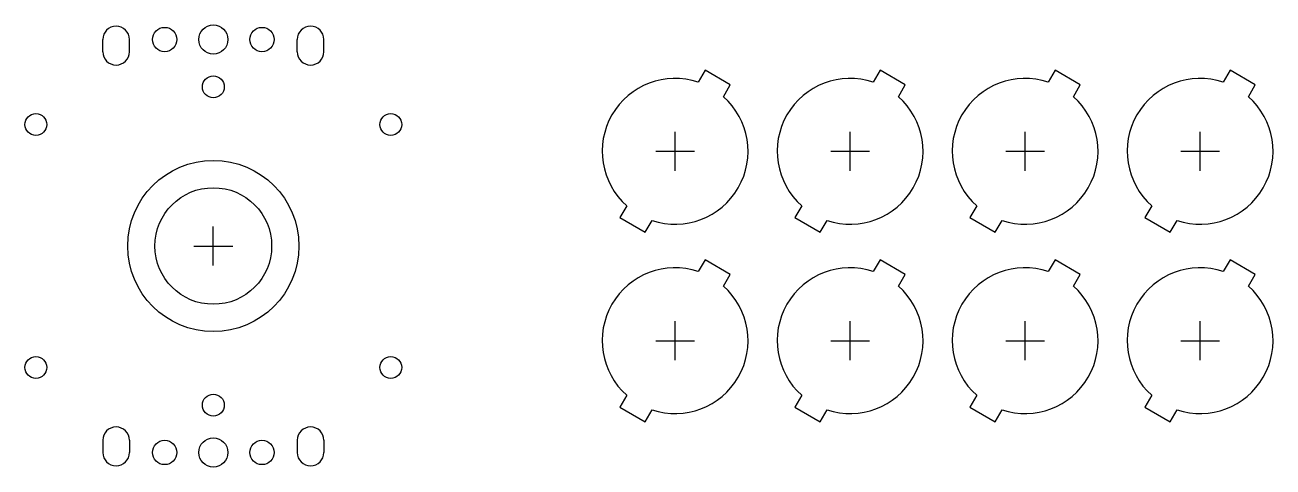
# Model space of a CAD drawing. Header units: millimetres. Extents: x -39 to 218, y -46 to 46.
import ezdxf

# ---------------------------------------------------------------- set-up
doc = ezdxf.new("R2010")
doc.units = ezdxf.units.MM
for name, color, linetype in [('BUTTONS', 1, 'Continuous'), ('GL_PLATE_HOLES', 2, 'Continuous'), ('JOYSTICK_BORE_24', 5, 'Continuous'), ('JOYSTICK_BORE_35.25', 3, 'Continuous'), ('REFERENCE', 8, 'Continuous')]:
    doc.layers.add(name, color=color, linetype=linetype)

msp = doc.modelspace()

# ---------------------------------------------------------------- linework, layer by layer
at = {"layer": 'BUTTONS'}
for points in [[(99.75, 33.73, 0.816497), (85.05, 8.27), (83.65, 5.84), (88.85, 2.84), (90.25, 5.27, 0.816497), (104.95, 30.73), (106.35, 33.16), (101.15, 36.16)], [(135.75, 33.73, 0.816497), (121.05, 8.27), (119.65, 5.84), (124.85, 2.84), (126.25, 5.27, 0.816497), (140.95, 30.73), (142.35, 33.16), (137.15, 36.16)], [(171.75, 33.73, 0.816497), (157.05, 8.27), (155.65, 5.84), (160.85, 2.84), (162.25, 5.27, 0.816497), (176.95, 30.73), (178.35, 33.16), (173.15, 36.16)], [(207.75, 33.73, 0.816497), (193.05, 8.27), (191.65, 5.84), (196.85, 2.84), (198.25, 5.27, 0.816497), (212.95, 30.73), (214.35, 33.16), (209.15, 36.16)], [(99.75, -5.27, 0.816497), (85.05, -30.73), (83.65, -33.16), (88.85, -36.16), (90.25, -33.73, 0.816497), (104.95, -8.27), (106.35, -5.84), (101.15, -2.84)], [(135.75, -5.27, 0.816497), (121.05, -30.73), (119.65, -33.16), (124.85, -36.16), (126.25, -33.73, 0.816497), (140.95, -8.27), (142.35, -5.84), (137.15, -2.84)], [(171.75, -5.27, 0.816497), (157.05, -30.73), (155.65, -33.16), (160.85, -36.16), (162.25, -33.73, 0.816497), (176.95, -8.27), (178.35, -5.84), (173.15, -2.84)], [(207.75, -5.27, 0.816497), (193.05, -30.73), (191.65, -33.16), (196.85, -36.16), (198.25, -33.73, 0.816497), (212.95, -8.27), (214.35, -5.84), (209.15, -2.84)]]:
    msp.add_lwpolyline(points, format="xyb", close=True, dxfattribs=at)
at = {"layer": 'GL_PLATE_HOLES'}
for p, q in [((-22.75, 40), (-22.75, 42.5)), ((-17.25, 40), (-17.25, 42.5)), ((17.25, 40), (17.25, 42.5)), ((22.75, 40), (22.75, 42.5)), ((-22.75, -40), (-22.75, -42.5)), ((-17.25, -40), (-17.25, -42.5)), ((17.25, -40), (17.25, -42.5)), ((22.75, -40), (22.75, -42.5))]:
    msp.add_line(p, q, dxfattribs=at)
for centre, radius in [((-10, 42.5), 2.5), ((0, 42.5), 3), ((10, 42.5), 2.5), ((0, 32.75), 2.25), ((-36.5, 25), 2.25), ((36.5, 25), 2.25), ((-36.5, -25), 2.25), ((36.5, -25), 2.25), ((0, -32.75), 2.25), ((-10, -42.5), 2.5), ((0, -42.5), 3), ((10, -42.5), 2.5)]:
    msp.add_circle(centre, radius, dxfattribs=at)
for centre, start, end in [((-20, 42.5), 0, 180), ((20, 42.5), 0, 180), ((-20, 40), 180, 360), ((20, 40), 180, 360), ((-20, -40), 0, 180), ((20, -40), 0, 180), ((-20, -42.5), -180, 0), ((20, -42.5), -180, 0)]:
    msp.add_arc(centre, 2.75, start, end, dxfattribs=at)
at = {"layer": 'JOYSTICK_BORE_24'}
msp.add_circle((0, 0), 12, dxfattribs=at)
at = {"layer": 'JOYSTICK_BORE_35.25'}
msp.add_circle((0, 0), 17.62, dxfattribs=at)
at = {"layer": 'REFERENCE'}
for p, q in [((95, 15.5), (95, 23.5)), ((131, 15.5), (131, 23.5)), ((167, 15.5), (167, 23.5)), ((203, 15.5), (203, 23.5)), ((91, 19.5), (99, 19.5)), ((127, 19.5), (135, 19.5)), ((163, 19.5), (171, 19.5)), ((199, 19.5), (207, 19.5)), ((0, -4), (0, 4)), ((-4, 0), (4, 0)), ((95, -23.5), (95, -15.5)), ((131, -23.5), (131, -15.5)), ((167, -23.5), (167, -15.5)), ((203, -23.5), (203, -15.5)), ((91, -19.5), (99, -19.5)), ((127, -19.5), (135, -19.5)), ((163, -19.5), (171, -19.5)), ((199, -19.5), (207, -19.5))]:
    msp.add_line(p, q, dxfattribs=at)

doc.saveas('drawing.dxf')
